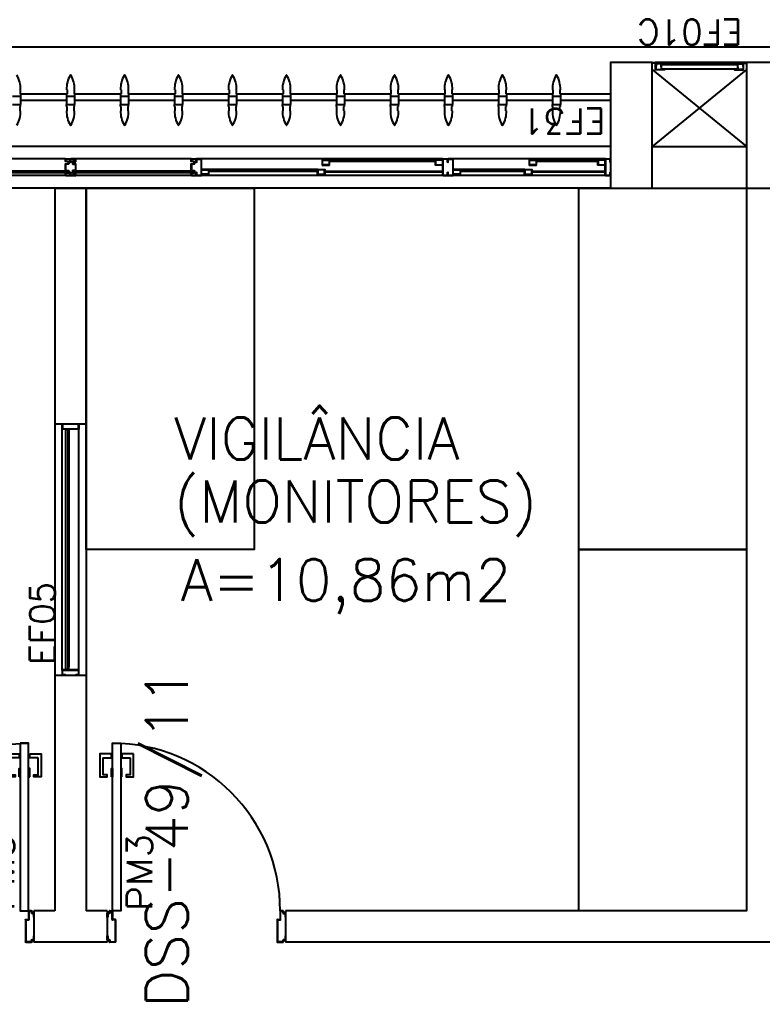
# Model space of a CAD drawing. Header units: millimetres. Extents: x 2046 to 2564, y 885 to 1120.
# Drawn here: x 2347.243 to 2350.786, y 961.425 to 966.107 of the extents above; entities that cross this region are included whole.
import ezdxf

# ---------------------------------------------------------------- set-up
doc = ezdxf.new("R2010")
doc.units = ezdxf.units.MM
doc.header["$LTSCALE"] = 10
for name, color, linetype in [('AR-ALV', 2, 'Continuous'), ('AR-BANCADAS', 1, 'Continuous'), ('AR-BRISES', 2, 'Continuous'), ('AR-CALÇADA', 1, 'Continuous'), ('AR-ESQ', 1, 'Continuous'), ('AR-ESTC', 3, 'Continuous'), ('AR-PEITORIL', 1, 'Continuous'), ('AR-PORTA', 1, 'Continuous'), ('AR-SHAFT', 1, 'Continuous'), ('BC- VISTA', 1, 'Continuous'), ('BR-PAINEL', 1, 'Continuous'), ('BR-SUPORTE', 1, 'Continuous'), ('DT-ESQ-CHAPA DOBRADA-V', 2, 'Continuous'), ('DT-ESQ-MARCO-V', 1, 'Continuous'), ('DT-ESQ-PERFIL CADEIRA-C', 2, 'Continuous'), ('DT-ESQ-PERFIL CADEIRA-V', 1, 'Continuous'), ('DT-ESQ-PERFIL U-C', 2, 'Continuous'), ('DT-ESQ-PERFIL U-V', 1, 'Continuous'), ('DT-ESQ-VENEZIANA-C', 1, 'Continuous'), ('DT-ESQ-VENEZIANA-V', 1, 'Continuous'), ('DT-ESQ-VIDRO-C', 2, 'Continuous'), ('DT-TXTESQ', 2, 'Continuous'), ('DT-TXTMOD', 1, 'Continuous'), ('ENDEREÇO', 2, 'Continuous'), ('maçaneta', 1, 'Continuous'), ('mov', 1, 'Continuous'), ('PM-PERFIL U-C', 2, 'Continuous'), ('PM-TXT', 2, 'Continuous'), ('pm1', 2, 'Continuous'), ('TEXTO', 2, 'Continuous'), ('Área', 2, 'Continuous')]:
    doc.layers.add(name, color=color, linetype=linetype)
doc.styles.add('S10', font='simplex.shx', dxfattribs={"height": 0.1})
doc.styles.add('S12', font='simplex.shx', dxfattribs={"width": 1.1, "height": 0.12})
doc.styles.add('UNB-100', font='simplex.shx', dxfattribs={"height": 0.2})
doc.styles.add('UNB1-100', font='simplex.shx', dxfattribs={"height": 0.2})

# ---------------------------------------------------------------- blocks, each defined once
blk = doc.blocks.new('BCL04')
at = {"layer": 'BC- VISTA'}
blk.add_lwpolyline([(0.8, 0), (0.8, -1.725), (0, -1.725), (0, 0)], close=True, dxfattribs=at)
blk = doc.blocks.new('EF31-P')
at = {"layer": 'DT-ESQ-CHAPA DOBRADA-V', "ltscale": 0.1}
for p, q in [((0.025, -0.077), (0.374, -0.077)), ((0.025, -0.08), (0.374, -0.08)), ((0.8, -0.077), (1.3615, -0.077)), ((0.8, -0.08), (1.3615, -0.08))]:
    blk.add_line(p, q, dxfattribs=at)
at = {"layer": 'DT-ESQ-MARCO-V', "ltscale": 0.1}
for p, q in [((1.9985, -0.06), (2.5515, -0.06)), ((2.5985, -0.06), (3.1515, -0.06)), ((1.9985, -0.14), (2.5515, -0.14)), ((2.5985, -0.14), (3.1515, -0.14))]:
    blk.add_line(p, q, dxfattribs=at)
at = {"layer": 'DT-ESQ-PERFIL CADEIRA-C', "ltscale": 0.1}
for p, q in [((0.376, -0.0885), (0.4225, -0.0885)), ((0.75, -0.0885), (0.7015, -0.0885)), ((1.3635, -0.0885), (1.41, -0.0885)), ((1.95, -0.0885), (1.9015, -0.0885)), ((0.025, -0.1335), (0.0735, -0.1335)), ((0.3855, -0.1335), (0.339, -0.1335)), ((0.8, -0.1335), (0.8485, -0.1335)), ((1.373, -0.1335), (1.3265, -0.1335))]:
    blk.add_line(p, q, dxfattribs=at)
for points in [[(0.4225, -0.087, -1), (0.4225, -0.09), (0.376, -0.09, -0.414214), (0.374, -0.088), (0.374, -0.067, -0.414214), (0.376, -0.065), (0.4075, -0.065, -0.414214), (0.409, -0.0665), (0.409, -0.087)], [(0.409, -0.0885, -0.198913), (0.4079, -0.0881, -0.198913), (0.4075, -0.087), (0.4075, -0.067, 0.414214), (0.407, -0.0665), (0.376, -0.0665, 0.414214), (0.3755, -0.067), (0.3755, -0.088, 0.414214), (0.376, -0.0885)], [(0.7015, -0.09), (0.75, -0.09), (0.75, -0.0885), (0.715, -0.0885, 0.198912), (0.7161, -0.0881, 0.198913), (0.7165, -0.087), (0.7165, -0.067, -0.414214), (0.717, -0.0665), (0.75, -0.0665), (0.75, -0.065), (0.7165, -0.065, 0.414214), (0.715, -0.0665), (0.715, -0.0785), (0.715, -0.08), (0.715, -0.087), (0.7015, -0.087, 1)], [(1.41, -0.087, -1), (1.41, -0.09), (1.3635, -0.09, -0.414214), (1.3615, -0.088), (1.3615, -0.067, -0.414214), (1.3635, -0.065), (1.395, -0.065, -0.414214), (1.3965, -0.0665), (1.3965, -0.087)], [(1.3965, -0.0885, -0.198913), (1.3954, -0.0881, -0.198913), (1.395, -0.087), (1.395, -0.067, 0.414214), (1.3945, -0.0665), (1.3635, -0.0665, 0.414214), (1.363, -0.067), (1.363, -0.088, 0.414214), (1.3635, -0.0885)], [(1.9015, -0.09), (1.95, -0.09), (1.95, -0.0885), (1.915, -0.0885, 0.198912), (1.9161, -0.0881, 0.198913), (1.9165, -0.087), (1.9165, -0.067, -0.414214), (1.917, -0.0665), (1.95, -0.0665), (1.95, -0.065), (1.9165, -0.065, 0.414214), (1.915, -0.0665), (1.915, -0.0785), (1.915, -0.08), (1.915, -0.087), (1.9015, -0.087, 1)], [(0.0735, -0.135), (0.025, -0.135), (0.025, -0.1335), (0.06, -0.1335, -0.198912), (0.0589, -0.1331, -0.198913), (0.0585, -0.132), (0.0585, -0.112, 0.414214), (0.058, -0.1115), (0.025, -0.1115), (0.025, -0.11), (0.0585, -0.11, -0.414214), (0.06, -0.1115), (0.06, -0.1235), (0.06, -0.125), (0.06, -0.132), (0.0735, -0.132, -1)], [(0.339, -0.132, 1), (0.339, -0.135), (0.3855, -0.135, 0.414214), (0.3875, -0.133), (0.3875, -0.112, 0.414214), (0.3855, -0.11), (0.354, -0.11, 0.414214), (0.3525, -0.1115), (0.3525, -0.132)], [(0.3525, -0.1335, 0.198913), (0.3536, -0.1331, 0.198913), (0.354, -0.132), (0.354, -0.112, -0.414214), (0.3545, -0.1115), (0.3855, -0.1115, -0.414214), (0.386, -0.112), (0.386, -0.133, -0.414214), (0.3855, -0.1335)], [(0.8485, -0.135), (0.8, -0.135), (0.8, -0.1335), (0.835, -0.1335, -0.198912), (0.8339, -0.1331, -0.198913), (0.8335, -0.132), (0.8335, -0.112, 0.414214), (0.833, -0.1115), (0.8, -0.1115), (0.8, -0.11), (0.8335, -0.11, -0.414214), (0.835, -0.1115), (0.835, -0.1235), (0.835, -0.125), (0.835, -0.132), (0.8485, -0.132, -1)], [(1.3265, -0.132, 1), (1.3265, -0.135), (1.373, -0.135, 0.414214), (1.375, -0.133), (1.375, -0.112, 0.414214), (1.373, -0.11), (1.3415, -0.11, 0.414214), (1.34, -0.1115), (1.34, -0.132)], [(1.34, -0.1335, 0.198913), (1.3411, -0.1331, 0.198913), (1.3415, -0.132), (1.3415, -0.112, -0.414214), (1.342, -0.1115), (1.373, -0.1115, -0.414214), (1.3735, -0.112), (1.3735, -0.133, -0.414214), (1.373, -0.1335)]]:
    blk.add_lwpolyline(points, format="xyb", close=True, dxfattribs=at)
at = {"layer": 'DT-ESQ-PERFIL CADEIRA-V', "ltscale": 0.1}
for p, q in [((0.4075, -0.09), (0.7015, -0.09)), ((1.395, -0.09), (1.9015, -0.09)), ((0.0735, -0.135), (0.339, -0.135)), ((0.8485, -0.135), (1.3265, -0.135))]:
    blk.add_line(p, q, dxfattribs=at)
at = {"layer": 'DT-ESQ-PERFIL U-C', "ltscale": 0.1}
for points in [[(0, -0.0615, -0.414214), (0.0015, -0.06), (0.0235, -0.06, -0.414214), (0.025, -0.0615), (0.025, -0.1385, -0.414214), (0.0235, -0.14), (0.0015, -0.14, -0.414214), (0, -0.1385), (0, -0.125), (0.0015, -0.125), (0.0015, -0.138, 0.414214), (0.002, -0.1385), (0.023, -0.1385, 0.414214), (0.0235, -0.138), (0.0235, -0.062, 0.414214), (0.023, -0.0615), (0.002, -0.0615, 0.414214), (0.0015, -0.062), (0.0015, -0.075), (0, -0.075)], [(0.775, -0.0615, 0.414214), (0.7735, -0.06), (0.7515, -0.06, 0.414214), (0.75, -0.0615), (0.75, -0.1385, 0.414214), (0.7515, -0.14), (0.7735, -0.14, 0.414214), (0.775, -0.1385), (0.775, -0.125), (0.7735, -0.125), (0.7735, -0.138, -0.414214), (0.773, -0.1385), (0.752, -0.1385, -0.414214), (0.7515, -0.138), (0.7515, -0.062, -0.414214), (0.752, -0.0615), (0.773, -0.0615, -0.414214), (0.7735, -0.062), (0.7735, -0.075), (0.775, -0.075)], [(0.775, -0.0615, -0.414214), (0.7765, -0.06), (0.7985, -0.06, -0.414214), (0.8, -0.0615), (0.8, -0.1385, -0.414214), (0.7985, -0.14), (0.7765, -0.14, -0.414214), (0.775, -0.1385), (0.775, -0.125), (0.7765, -0.125), (0.7765, -0.138, 0.414214), (0.777, -0.1385), (0.798, -0.1385, 0.414214), (0.7985, -0.138), (0.7985, -0.062, 0.414214), (0.798, -0.0615), (0.777, -0.0615, 0.414214), (0.7765, -0.062), (0.7765, -0.075), (0.775, -0.075)], [(1.975, -0.0615, 0.414214), (1.9735, -0.06), (1.9515, -0.06, 0.414214), (1.95, -0.0615), (1.95, -0.1385, 0.414214), (1.9515, -0.14), (1.9735, -0.14, 0.414214), (1.975, -0.1385), (1.975, -0.125), (1.9735, -0.125), (1.9735, -0.138, -0.414214), (1.973, -0.1385), (1.952, -0.1385, -0.414214), (1.9515, -0.138), (1.9515, -0.062, -0.414214), (1.952, -0.0615), (1.973, -0.0615, -0.414214), (1.9735, -0.062), (1.9735, -0.075), (1.975, -0.075)], [(2, -0.1285), (2, -0.1385, -0.414214), (1.9985, -0.14), (1.9765, -0.14, -0.414214), (1.975, -0.1385), (1.975, -0.125), (1.9765, -0.125), (1.9765, -0.138, 0.414214), (1.977, -0.1385), (1.998, -0.1385, 0.414214), (1.9985, -0.138), (1.9985, -0.1285), (1.9855, -0.1285, -0.414214), (1.984, -0.127), (1.984, -0.117, -0.414214), (1.9855, -0.1155), (1.9985, -0.1155), (1.9985, -0.0845), (1.9855, -0.0845, -0.414214), (1.984, -0.083), (1.984, -0.073, -0.414214), (1.9855, -0.0715), (1.9985, -0.0715), (1.9985, -0.062, 0.414214), (1.998, -0.0615), (1.977, -0.0615, 0.414214), (1.9765, -0.062), (1.9765, -0.075), (1.975, -0.075), (1.975, -0.0615, -0.414214), (1.9765, -0.06), (1.9985, -0.06, -0.414214), (2, -0.0615), (2, -0.0715, -0.414214), (1.9985, -0.073), (1.9855, -0.073), (1.9855, -0.083), (1.9985, -0.083), (1.9985, -0.083, -0.414214), (2, -0.0845), (2, -0.1155, -0.414214), (1.9985, -0.117), (1.9985, -0.117), (1.9855, -0.117), (1.9855, -0.127), (1.9985, -0.127, -0.414214)], [(2.55, -0.1285), (2.55, -0.1385, 0.414214), (2.5515, -0.14), (2.5735, -0.14, 0.414214), (2.575, -0.1385), (2.575, -0.125), (2.5735, -0.125), (2.5735, -0.138, -0.414214), (2.573, -0.1385), (2.552, -0.1385, -0.414214), (2.5515, -0.138), (2.5515, -0.1285), (2.5645, -0.1285, 0.414214), (2.566, -0.127), (2.566, -0.117, 0.414214), (2.5645, -0.1155), (2.5515, -0.1155), (2.5515, -0.0845), (2.5645, -0.0845, 0.414214), (2.566, -0.083), (2.566, -0.073, 0.414214), (2.5645, -0.0715), (2.5515, -0.0715), (2.5515, -0.062, -0.414214), (2.552, -0.0615), (2.573, -0.0615, -0.414214), (2.5735, -0.062), (2.5735, -0.075), (2.575, -0.075), (2.575, -0.0615, 0.414214), (2.5735, -0.06), (2.5515, -0.06, 0.414214), (2.55, -0.0615), (2.55, -0.0715, 0.414214), (2.5515, -0.073), (2.5645, -0.073), (2.5645, -0.083), (2.5515, -0.083), (2.5515, -0.083, 0.414214), (2.55, -0.0845), (2.55, -0.1155, 0.414214), (2.5515, -0.117), (2.5515, -0.117), (2.5645, -0.117), (2.5645, -0.127), (2.5515, -0.127, 0.414214)], [(2.6, -0.1285), (2.6, -0.1385, -0.414214), (2.5985, -0.14), (2.5765, -0.14, -0.414214), (2.575, -0.1385), (2.575, -0.125), (2.5765, -0.125), (2.5765, -0.138, 0.414214), (2.577, -0.1385), (2.598, -0.1385, 0.414214), (2.5985, -0.138), (2.5985, -0.1285), (2.5855, -0.1285, -0.414214), (2.584, -0.127), (2.584, -0.117, -0.414214), (2.5855, -0.1155), (2.5985, -0.1155), (2.5985, -0.0845), (2.5855, -0.0845, -0.414214), (2.584, -0.083), (2.584, -0.073, -0.414214), (2.5855, -0.0715), (2.5985, -0.0715), (2.5985, -0.062, 0.414214), (2.598, -0.0615), (2.577, -0.0615, 0.414214), (2.5765, -0.062), (2.5765, -0.075), (2.575, -0.075), (2.575, -0.0615, -0.414214), (2.5765, -0.06), (2.5985, -0.06, -0.414214), (2.6, -0.0615), (2.6, -0.0715, -0.414214), (2.5985, -0.073), (2.5855, -0.073), (2.5855, -0.083), (2.5985, -0.083), (2.5985, -0.083, -0.414214), (2.6, -0.0845), (2.6, -0.1155, -0.414214), (2.5985, -0.117), (2.5985, -0.117), (2.5855, -0.117), (2.5855, -0.127), (2.5985, -0.127, -0.414214)]]:
    blk.add_lwpolyline(points, format="xyb", close=True, dxfattribs=at)
at = {"layer": 'DT-ESQ-PERFIL U-V', "ltscale": 0.1}
for p, q in [((0.0235, -0.06), (0.7515, -0.06)), ((0.7985, -0.06), (1.9515, -0.06)), ((0.0235, -0.14), (0.7515, -0.14)), ((0.7985, -0.14), (1.9515, -0.14))]:
    blk.add_line(p, q, dxfattribs=at)
at = {"layer": 'DT-ESQ-VIDRO-C', "ltscale": 0.1}
for points in [[(0.7125, -0.085), (0.7125, -0.082), (0.4115, -0.082), (0.4115, -0.085)], [(1.9125, -0.085), (1.9125, -0.082), (1.399, -0.082), (1.399, -0.085)], [(2.5625, -0.081), (2.5625, -0.075), (1.9875, -0.075), (1.9875, -0.081)], [(3.1625, -0.081), (3.1625, -0.075), (2.5875, -0.075), (2.5875, -0.081)], [(0.063, -0.13), (0.063, -0.127), (0.3495, -0.127), (0.3495, -0.13)], [(0.838, -0.13), (0.838, -0.127), (1.337, -0.127), (1.337, -0.13)]]:
    blk.add_lwpolyline(points, close=True, dxfattribs=at)
at = {"layer": 'DT-TXTESQ', "ltscale": 0.1, "style": 'S12'}
blk.add_text('EF31', height=0.12, dxfattribs=at).set_placement((0.0235, -0.38))
at = {"layer": 'DT-TXTMOD', "ltscale": 0.1, "style": 'S10', "flags": 3}
for tag, p in [('M01', (0.025, -0.28)), ('M02', (0.3253, -0.28)), ('M03', (0.627, -0.28)), ('M04', (0.9288, -0.28)), ('M05', (1.2306, -0.28)), ('M06', (1.5323, -0.28)), ('M07', (1.8341, -0.28)), ('M08', (2.1359, -0.28)), ('M09', (2.4376, -0.28)), ('M10', (2.7394, -0.28)), ('M11', (3.0412, -0.28)), ('M12', (3.3429, -0.28)), ('M13', (3.6447, -0.28)), ('M14', (3.9464, -0.28)), ('M15', (4.2482, -0.28)), ('M16', (4.55, -0.28)), ('M17', (4.8517, -0.28))]:
    blk.add_attdef(tag, p, '', height=0.1, dxfattribs=at)
blk = doc.blocks.new('EF05-P')
at = {"layer": 'DT-ESQ-CHAPA DOBRADA-V', "ltscale": 0.1}
blk.add_line((1.16, -0.067), (0.04, -0.067), dxfattribs=at)
at = {"layer": 'DT-ESQ-MARCO-V', "ltscale": 0.1}
for p, q in [((0.0235, -0.035), (1.1765, -0.035)), ((0.0235, -0.115), (1.1765, -0.115))]:
    blk.add_line(p, q, dxfattribs=at)
at = {"layer": 'DT-ESQ-PERFIL U-C', "ltscale": 0.1}
for points in [[(0.025, -0.0655), (0.025, -0.0655, 0.414214), (0.0235, -0.067), (0.0235, -0.1135), (0.0015, -0.1135), (0.0015, -0.1), (0, -0.1), (0, -0.1135, 0.414214), (0.0015, -0.115), (0.0235, -0.115, 0.414214), (0.025, -0.1135), (0.025, -0.067), (0.04, -0.067, 1), (0.04, -0.064), (0.025, -0.064), (0.025, -0.0365, 0.414214), (0.0235, -0.035), (0.0015, -0.035, 0.414214), (0, -0.0365), (0, -0.05), (0.0015, -0.05), (0.0015, -0.0365), (0.0235, -0.0365), (0.0235, -0.064, 0.414214), (0.025, -0.0655), (0.04, -0.0655)], [(1.175, -0.0655), (1.175, -0.0655, -0.414214), (1.1765, -0.067), (1.1765, -0.1135), (1.1985, -0.1135), (1.1985, -0.1), (1.2, -0.1), (1.2, -0.1135, -0.414214), (1.1985, -0.115), (1.1765, -0.115, -0.414214), (1.175, -0.1135), (1.175, -0.067), (1.16, -0.067, -1), (1.16, -0.064), (1.175, -0.064), (1.175, -0.0365, -0.414214), (1.1765, -0.035), (1.1985, -0.035, -0.414214), (1.2, -0.0365), (1.2, -0.05), (1.1985, -0.05), (1.1985, -0.0365), (1.1765, -0.0365), (1.1765, -0.064, -0.414214), (1.175, -0.0655), (1.16, -0.0655)]]:
    blk.add_lwpolyline(points, format="xyb", dxfattribs=at)
at = {"layer": 'DT-ESQ-VIDRO-C', "ltscale": 0.1}
blk.add_lwpolyline([(0.027, -0.062), (0.027, -0.052), (1.173, -0.052), (1.173, -0.062)], close=True, dxfattribs=at)
at = {"layer": 'DT-TXTESQ', "ltscale": 0.1, "style": 'S12'}
blk.add_text('EF05', height=0.12, dxfattribs=at).set_placement((0.05, 0))
at = {"layer": 'DT-TXTMOD', "ltscale": 0.1, "style": 'S10', "flags": 3}
blk.add_attdef('EF05', (0.05, 0), '', height=0.1, dxfattribs=at)
blk = doc.blocks.new('BR-MODULO8')
at = {"layer": 'BR-PAINEL'}
for p, q in [((-2.8517, 0.24), (-2.8133, 0.24)), ((-2.8158, 0.27), (-2.8158, 0.25)), ((-2.8133, 0.27), (-2.8158, 0.27)), ((-2.8133, 0.25), (-2.8158, 0.25)), ((-2.8133, 0.25), (-2.8133, 0.24)), ((-2.8133, 0.24), (-2.8133, 0.2)), ((-2.5942, 0.27), (-2.5917, 0.27)), ((-2.5942, 0.25), (-2.5942, 0.24)), ((-2.5942, 0.25), (-2.5917, 0.25)), ((-2.5942, 0.24), (-2.5558, 0.24)), ((-2.5942, 0.24), (-2.5942, 0.2)), ((-2.5917, 0.27), (-2.5917, 0.25)), ((-2.5583, 0.27), (-2.5583, 0.25)), ((-2.5558, 0.27), (-2.5583, 0.27)), ((-2.5558, 0.25), (-2.5583, 0.25)), ((-2.5558, 0.25), (-2.5558, 0.24)), ((-2.5558, 0.24), (-2.5558, 0.2)), ((-2.3367, 0.27), (-2.3342, 0.27)), ((-2.3367, 0.25), (-2.3367, 0.24)), ((-2.3367, 0.25), (-2.3342, 0.25)), ((-2.3367, 0.24), (-2.2983, 0.24)), ((-2.3367, 0.24), (-2.3367, 0.2)), ((-2.3342, 0.27), (-2.3342, 0.25)), ((-2.3008, 0.27), (-2.3008, 0.25)), ((-2.2983, 0.27), (-2.3008, 0.27)), ((-2.2983, 0.25), (-2.3008, 0.25)), ((-2.2983, 0.25), (-2.2983, 0.24)), ((-2.2983, 0.24), (-2.2983, 0.2)), ((-2.0792, 0.27), (-2.0767, 0.27)), ((-2.0792, 0.25), (-2.0792, 0.24)), ((-2.0792, 0.25), (-2.0767, 0.25)), ((-2.0792, 0.24), (-2.0408, 0.24)), ((-2.0792, 0.24), (-2.0792, 0.2)), ((-2.0767, 0.27), (-2.0767, 0.25)), ((-2.0433, 0.27), (-2.0433, 0.25)), ((-2.0408, 0.27), (-2.0433, 0.27)), ((-2.0408, 0.25), (-2.0433, 0.25)), ((-2.0408, 0.25), (-2.0408, 0.24)), ((-2.0408, 0.24), (-2.0408, 0.2)), ((-1.8217, 0.27), (-1.8192, 0.27)), ((-1.8217, 0.25), (-1.8217, 0.24)), ((-1.8217, 0.25), (-1.8192, 0.25)), ((-1.8217, 0.24), (-1.7833, 0.24)), ((-1.8217, 0.24), (-1.8217, 0.2)), ((-1.8192, 0.27), (-1.8192, 0.25)), ((-1.7858, 0.27), (-1.7858, 0.25)), ((-1.7833, 0.27), (-1.7858, 0.27)), ((-1.7833, 0.25), (-1.7858, 0.25)), ((-1.7833, 0.25), (-1.7833, 0.24)), ((-1.7833, 0.24), (-1.7833, 0.2)), ((-1.5642, 0.27), (-1.5617, 0.27)), ((-1.5642, 0.25), (-1.5642, 0.24)), ((-1.5642, 0.25), (-1.5617, 0.25)), ((-1.5642, 0.24), (-1.5258, 0.24)), ((-1.5642, 0.24), (-1.5642, 0.2)), ((-1.5617, 0.27), (-1.5617, 0.25)), ((-1.5283, 0.27), (-1.5283, 0.25)), ((-1.5258, 0.27), (-1.5283, 0.27)), ((-1.5258, 0.25), (-1.5283, 0.25)), ((-1.5258, 0.25), (-1.5258, 0.24)), ((-1.5258, 0.24), (-1.5258, 0.2)), ((-1.3067, 0.27), (-1.3042, 0.27)), ((-1.3067, 0.25), (-1.3067, 0.24)), ((-1.3067, 0.25), (-1.3042, 0.25)), ((-1.3067, 0.24), (-1.2683, 0.24)), ((-1.3067, 0.24), (-1.3067, 0.2)), ((-1.3042, 0.27), (-1.3042, 0.25)), ((-1.2708, 0.27), (-1.2708, 0.25)), ((-1.2683, 0.27), (-1.2708, 0.27)), ((-1.2683, 0.25), (-1.2708, 0.25)), ((-1.2683, 0.25), (-1.2683, 0.24)), ((-1.2683, 0.24), (-1.2683, 0.2)), ((-1.0492, 0.27), (-1.0467, 0.27)), ((-1.0492, 0.25), (-1.0492, 0.24)), ((-1.0492, 0.25), (-1.0467, 0.25)), ((-1.0492, 0.24), (-1.0108, 0.24)), ((-1.0492, 0.24), (-1.0492, 0.2)), ((-1.0467, 0.27), (-1.0467, 0.25)), ((-1.0133, 0.27), (-1.0133, 0.25)), ((-1.0108, 0.27), (-1.0133, 0.27)), ((-1.0108, 0.25), (-1.0133, 0.25)), ((-1.0108, 0.25), (-1.0108, 0.24)), ((-1.0108, 0.24), (-1.0108, 0.2)), ((-0.7917, 0.27), (-0.7892, 0.27)), ((-0.7917, 0.25), (-0.7917, 0.24)), ((-0.7917, 0.25), (-0.7892, 0.25)), ((-0.7917, 0.24), (-0.7533, 0.24)), ((-0.7917, 0.24), (-0.7917, 0.2)), ((-0.7892, 0.27), (-0.7892, 0.25)), ((-0.7558, 0.27), (-0.7558, 0.25)), ((-0.7533, 0.27), (-0.7558, 0.27)), ((-0.7533, 0.25), (-0.7558, 0.25)), ((-0.7533, 0.25), (-0.7533, 0.24)), ((-0.7533, 0.24), (-0.7533, 0.2)), ((-0.5342, 0.27), (-0.5317, 0.27)), ((-0.5342, 0.25), (-0.5317, 0.25)), ((-0.5342, 0.25), (-0.5342, 0.24)), ((-0.5342, 0.24), (-0.5342, 0.2)), ((-0.5342, 0.24), (-0.4958, 0.24)), ((-0.5317, 0.27), (-0.5317, 0.25)), ((-0.4958, 0.27), (-0.4983, 0.27)), ((-0.4983, 0.27), (-0.4983, 0.25)), ((-0.4958, 0.25), (-0.4983, 0.25)), ((-0.4958, 0.25), (-0.4958, 0.24)), ((-0.4958, 0.24), (-0.4958, 0.2)), ((-0.2767, 0.27), (-0.2742, 0.27)), ((-0.2767, 0.25), (-0.2767, 0.24)), ((-0.2767, 0.25), (-0.2742, 0.25)), ((-0.2767, 0.24), (-0.2383, 0.24)), ((-0.2767, 0.24), (-0.2767, 0.2)), ((-0.2742, 0.27), (-0.2742, 0.25)), ((-0.2408, 0.27), (-0.2408, 0.25)), ((-0.2383, 0.27), (-0.2408, 0.27)), ((-0.2383, 0.25), (-0.2408, 0.25)), ((-0.2383, 0.25), (-0.2383, 0.24)), ((-0.2383, 0.24), (-0.2383, 0.2)), ((-2.8517, 0.2), (-2.8133, 0.2)), ((-2.8133, 0.19), (-2.8158, 0.19)), ((-2.8158, 0.17), (-2.8158, 0.19)), ((-2.8133, 0.19), (-2.8133, 0.2)), ((-2.5942, 0.2), (-2.5558, 0.2)), ((-2.5942, 0.19), (-2.5942, 0.2)), ((-2.5942, 0.19), (-2.5917, 0.19)), ((-2.5917, 0.17), (-2.5917, 0.19)), ((-2.5558, 0.19), (-2.5583, 0.19)), ((-2.5583, 0.17), (-2.5583, 0.19)), ((-2.5558, 0.19), (-2.5558, 0.2)), ((-2.3367, 0.2), (-2.2983, 0.2)), ((-2.3367, 0.19), (-2.3367, 0.2)), ((-2.3367, 0.19), (-2.3342, 0.19)), ((-2.3342, 0.17), (-2.3342, 0.19)), ((-2.2983, 0.19), (-2.3008, 0.19)), ((-2.3008, 0.17), (-2.3008, 0.19)), ((-2.2983, 0.19), (-2.2983, 0.2)), ((-2.0792, 0.2), (-2.0408, 0.2)), ((-2.0792, 0.19), (-2.0792, 0.2)), ((-2.0792, 0.19), (-2.0767, 0.19)), ((-2.0767, 0.17), (-2.0767, 0.19)), ((-2.0408, 0.19), (-2.0433, 0.19)), ((-2.0433, 0.17), (-2.0433, 0.19)), ((-2.0408, 0.19), (-2.0408, 0.2)), ((-1.8217, 0.2), (-1.7833, 0.2)), ((-1.8217, 0.19), (-1.8217, 0.2)), ((-1.8217, 0.19), (-1.8192, 0.19)), ((-1.8192, 0.17), (-1.8192, 0.19)), ((-1.7833, 0.19), (-1.7858, 0.19)), ((-1.7858, 0.17), (-1.7858, 0.19)), ((-1.7833, 0.19), (-1.7833, 0.2)), ((-1.5642, 0.2), (-1.5258, 0.2)), ((-1.5642, 0.19), (-1.5642, 0.2)), ((-1.5642, 0.19), (-1.5617, 0.19)), ((-1.5617, 0.17), (-1.5617, 0.19)), ((-1.5258, 0.19), (-1.5283, 0.19)), ((-1.5283, 0.17), (-1.5283, 0.19)), ((-1.5258, 0.19), (-1.5258, 0.2)), ((-1.3067, 0.2), (-1.2683, 0.2)), ((-1.3067, 0.19), (-1.3067, 0.2)), ((-1.3067, 0.19), (-1.3042, 0.19)), ((-1.3042, 0.17), (-1.3042, 0.19)), ((-1.2683, 0.19), (-1.2708, 0.19)), ((-1.2708, 0.17), (-1.2708, 0.19)), ((-1.2683, 0.19), (-1.2683, 0.2)), ((-1.0492, 0.2), (-1.0108, 0.2)), ((-1.0492, 0.19), (-1.0492, 0.2)), ((-1.0492, 0.19), (-1.0467, 0.19)), ((-1.0467, 0.17), (-1.0467, 0.19)), ((-1.0108, 0.19), (-1.0133, 0.19)), ((-1.0133, 0.17), (-1.0133, 0.19)), ((-1.0108, 0.19), (-1.0108, 0.2)), ((-0.7917, 0.2), (-0.7533, 0.2)), ((-0.7917, 0.19), (-0.7917, 0.2)), ((-0.7917, 0.19), (-0.7892, 0.19)), ((-0.7892, 0.17), (-0.7892, 0.19)), ((-0.7533, 0.19), (-0.7558, 0.19)), ((-0.7558, 0.17), (-0.7558, 0.19)), ((-0.7533, 0.19), (-0.7533, 0.2)), ((-0.5342, 0.19), (-0.5342, 0.2)), ((-0.5342, 0.2), (-0.4958, 0.2)), ((-0.5342, 0.19), (-0.5317, 0.19)), ((-0.5317, 0.17), (-0.5317, 0.19)), ((-0.4983, 0.17), (-0.4983, 0.19)), ((-0.4958, 0.19), (-0.4983, 0.19)), ((-0.4958, 0.19), (-0.4958, 0.2)), ((-0.2767, 0.2), (-0.2383, 0.2)), ((-0.2767, 0.19), (-0.2767, 0.2)), ((-0.2767, 0.19), (-0.2742, 0.19)), ((-0.2742, 0.17), (-0.2742, 0.19)), ((-0.2383, 0.19), (-0.2408, 0.19)), ((-0.2408, 0.17), (-0.2408, 0.19)), ((-0.2383, 0.19), (-0.2383, 0.2)), ((-2.8133, 0.17), (-2.8158, 0.17)), ((-2.5942, 0.17), (-2.5917, 0.17)), ((-2.5558, 0.17), (-2.5583, 0.17)), ((-2.3367, 0.17), (-2.3342, 0.17)), ((-2.2983, 0.17), (-2.3008, 0.17)), ((-2.0792, 0.17), (-2.0767, 0.17)), ((-2.0408, 0.17), (-2.0433, 0.17)), ((-1.8217, 0.17), (-1.8192, 0.17)), ((-1.7833, 0.17), (-1.7858, 0.17)), ((-1.5642, 0.17), (-1.5617, 0.17)), ((-1.5258, 0.17), (-1.5283, 0.17)), ((-1.3067, 0.17), (-1.3042, 0.17)), ((-1.2683, 0.17), (-1.2708, 0.17)), ((-1.0492, 0.17), (-1.0467, 0.17)), ((-1.0108, 0.17), (-1.0133, 0.17)), ((-0.7917, 0.17), (-0.7892, 0.17)), ((-0.7533, 0.17), (-0.7558, 0.17)), ((-0.5342, 0.17), (-0.5317, 0.17)), ((-0.4958, 0.17), (-0.4983, 0.17)), ((-0.2767, 0.17), (-0.2742, 0.17)), ((-0.2383, 0.17), (-0.2408, 0.17))]:
    blk.add_line(p, q, dxfattribs=at)
for centre, radius, start, end in [((-2.9383, 0.2739), 0.1251, 358.228, 31.5279), ((-2.4692, 0.2739), 0.1251, 148.4721, 181.772), ((-2.575, 0.3387), 0.001, 37.1012, 142.8988), ((-2.6808, 0.2739), 0.1251, 358.228, 31.5279), ((-2.2117, 0.2739), 0.1251, 148.4721, 181.772), ((-2.3175, 0.3387), 0.001, 37.1012, 142.8988), ((-2.4233, 0.2739), 0.1251, 358.228, 31.5279), ((-1.9542, 0.2739), 0.1251, 148.4721, 181.772), ((-2.06, 0.3387), 0.001, 37.1012, 142.8988), ((-2.1658, 0.2739), 0.1251, 358.228, 31.5279), ((-1.6967, 0.2739), 0.1251, 148.4721, 181.772), ((-1.8025, 0.3387), 0.001, 37.1012, 142.8988), ((-1.9083, 0.2739), 0.1251, 358.228, 31.5279), ((-1.4392, 0.2739), 0.1251, 148.4721, 181.772), ((-1.545, 0.3387), 0.001, 37.1012, 142.8988), ((-1.6508, 0.2739), 0.1251, 358.228, 31.5279), ((-1.1817, 0.2739), 0.1251, 148.4721, 181.772), ((-1.2875, 0.3387), 0.001, 37.1012, 142.8988), ((-1.3933, 0.2739), 0.1251, 358.228, 31.5279), ((-0.9242, 0.2739), 0.1251, 148.4721, 181.772), ((-1.03, 0.3387), 0.001, 37.1012, 142.8988), ((-1.1358, 0.2739), 0.1251, 358.228, 31.5279), ((-0.6667, 0.2739), 0.1251, 148.4721, 181.772), ((-0.7725, 0.3387), 0.001, 37.1012, 142.8988), ((-0.8783, 0.2739), 0.1251, 358.228, 31.5279), ((-0.4092, 0.2739), 0.1251, 148.4721, 181.772), ((-0.515, 0.3387), 0.001, 37.1012, 142.8988), ((-0.6208, 0.2739), 0.1251, 358.228, 31.5279), ((-0.1517, 0.2739), 0.1251, 148.4721, 181.772), ((-0.2575, 0.3387), 0.001, 37.1012, 142.8988), ((-0.3633, 0.2739), 0.1251, 358.228, 31.5279), ((-2.9383, 0.1661), 0.1251, 328.4721, 1.772), ((-2.4692, 0.1661), 0.1251, 178.228, 211.5279), ((-2.6808, 0.1661), 0.1251, 328.4721, 1.772), ((-2.2117, 0.1661), 0.1251, 178.228, 211.5279), ((-2.4233, 0.1661), 0.1251, 328.4721, 1.772), ((-1.9542, 0.1661), 0.1251, 178.228, 211.5279), ((-2.1658, 0.1661), 0.1251, 328.4721, 1.772), ((-1.6967, 0.1661), 0.1251, 178.228, 211.5279), ((-1.9083, 0.1661), 0.1251, 328.4721, 1.772), ((-1.4392, 0.1661), 0.1251, 178.228, 211.5279), ((-1.6508, 0.1661), 0.1251, 328.4721, 1.772), ((-1.1817, 0.1661), 0.1251, 178.228, 211.5279), ((-1.3933, 0.1661), 0.1251, 328.4721, 1.772), ((-0.9242, 0.1661), 0.1251, 178.228, 211.5279), ((-1.1358, 0.1661), 0.1251, 328.4721, 1.772), ((-0.6667, 0.1661), 0.1251, 178.228, 211.5279), ((-0.8783, 0.1661), 0.1251, 328.4721, 1.772), ((-0.4092, 0.1661), 0.1251, 178.228, 211.5279), ((-0.6208, 0.1661), 0.1251, 328.4721, 1.772), ((-0.1517, 0.1661), 0.1251, 178.228, 211.5279), ((-0.3633, 0.1661), 0.1251, 328.4721, 1.772), ((-2.575, 0.1013), 0.001, 217.1012, 322.8988), ((-2.3175, 0.1013), 0.001, 217.1012, 322.8988), ((-2.06, 0.1013), 0.001, 217.1012, 322.8988), ((-1.8025, 0.1013), 0.001, 217.1012, 322.8988), ((-1.545, 0.1013), 0.001, 217.1012, 322.8988), ((-1.2875, 0.1013), 0.001, 217.1012, 322.8988), ((-1.03, 0.1013), 0.001, 217.1012, 322.8988), ((-0.7725, 0.1013), 0.001, 217.1012, 322.8988), ((-0.515, 0.1013), 0.001, 217.1012, 322.8988), ((-0.2575, 0.1013), 0.001, 217.1012, 322.8988)]:
    blk.add_arc(centre, radius, start, end, dxfattribs=at)
at = {"layer": 'BR-SUPORTE'}
for p, q in [((-2.8133, 0.25), (-2.5917, 0.25)), ((-2.5558, 0.25), (-2.3342, 0.25)), ((-2.2983, 0.25), (-2.0767, 0.25)), ((-2.0408, 0.25), (-1.8192, 0.25)), ((-1.7833, 0.25), (-1.5617, 0.25)), ((-1.5258, 0.25), (-1.3042, 0.25)), ((-1.2683, 0.25), (-1.0467, 0.25)), ((-1.0108, 0.25), (-0.7892, 0.25)), ((-0.7533, 0.25), (-0.5317, 0.25)), ((-0.4958, 0.25), (-0.2742, 0.25)), ((-0.2383, 0.25), (0, 0.25)), ((-2.8133, 0.22), (-2.5942, 0.22)), ((-2.5558, 0.22), (-2.3367, 0.22)), ((-2.2983, 0.22), (-2.0792, 0.22)), ((-2.0408, 0.22), (-1.8217, 0.22)), ((-1.7833, 0.22), (-1.5642, 0.22)), ((-1.5258, 0.22), (-1.3067, 0.22)), ((-1.2683, 0.22), (-1.0492, 0.22)), ((-1.0108, 0.22), (-0.7917, 0.22)), ((-0.7533, 0.22), (-0.5342, 0.22)), ((-0.4958, 0.22), (-0.2767, 0.22)), ((-0.2383, 0.22), (0, 0.22))]:
    blk.add_line(p, q, dxfattribs=at)
blk = doc.blocks.new('PM3')
at = {"layer": 'maçaneta'}
for points in [[(0.02, 0.825), (-0.035, 0.825), (-0.035, 0.715), (0, 0.715), (0, 0.725), (-0.02, 0.725), (-0.02, 0.8035, -0.414214), (-0.0185, 0.805), (0.02, 0.805)], [(0.125, 0.825), (0.07, 0.825), (0.07, 0.805), (0.1085, 0.805, -0.414214), (0.11, 0.8035), (0.11, 0.725), (0.09, 0.725), (0.09, 0.715), (0.125, 0.715)]]:
    blk.add_lwpolyline(points, format="xyb", close=True, dxfattribs=at)
for points in [[(0.02, 0.715), (0.02, 0.755), (0.025, 0.755), (0.025, 0.715)], [(0.07, 0.715), (0.07, 0.755), (0.065, 0.755), (0.065, 0.715)]]:
    blk.add_lwpolyline(points, close=True, dxfattribs=at)
at = {"layer": 'mov'}
blk.add_arc((0.025, 0.075), 0.8, 0, 90, dxfattribs=at)
at = {"layer": 'PM-PERFIL U-C'}
for p, q in [((0, 0.045), (0, 0.0635)), ((0.0015, 0.065), (0.01, 0.065)), ((0.002, 0.063), (0.002, 0.045)), ((0.0105, 0.063), (0.002, 0.063)), ((0.01, 0.065), (0.01, 0.0735)), ((0.0115, 0.075), (0.0235, 0.075)), ((0.012, 0.073), (0.012, 0.0645)), ((0.023, 0.073), (0.012, 0.073)), ((0.023, 0.0335), (0.023, 0.073)), ((0.025, 0.0735), (0.025, 0.034)), ((0.825, 0.0735), (0.825, 0.034)), ((0.8385, 0.075), (0.8265, 0.075)), ((0.827, 0.073), (0.838, 0.073)), ((0.827, 0.0335), (0.827, 0.073)), ((0.838, 0.073), (0.838, 0.0645)), ((0.8395, 0.063), (0.848, 0.063)), ((0.84, 0.065), (0.84, 0.0735)), ((0.8485, 0.065), (0.84, 0.065)), ((0.848, 0.063), (0.848, 0.045)), ((0.85, 0.045), (0.85, 0.0635)), ((0.002, 0.045), (0, 0.045)), ((0.038, 0.032), (0.0245, 0.032)), ((0.0385, 0.034), (0.025, 0.034)), ((0.038, 0.032), (0.038, -0.073)), ((0.04, 0.0325), (0.04, -0.0735)), ((0.81, 0.0325), (0.81, -0.0735)), ((0.8115, 0.034), (0.825, 0.034)), ((0.812, 0.032), (0.8255, 0.032)), ((0.812, 0.032), (0.812, -0.073)), ((0.848, 0.045), (0.85, 0.045)), ((0, -0.045), (0.002, -0.045)), ((0, -0.0635), (0, -0.045)), ((0.002, -0.045), (0.002, -0.063)), ((0.85, -0.045), (0.848, -0.045)), ((0.848, -0.045), (0.848, -0.063)), ((0.85, -0.0635), (0.85, -0.045)), ((0.01, -0.065), (0.0015, -0.065)), ((0.002, -0.063), (0.0105, -0.063)), ((0.01, -0.0735), (0.01, -0.065)), ((0.0385, -0.075), (0.0115, -0.075)), ((0.012, -0.0645), (0.012, -0.073)), ((0.012, -0.073), (0.038, -0.073)), ((0.8115, -0.075), (0.8385, -0.075)), ((0.838, -0.073), (0.812, -0.073)), ((0.838, -0.0645), (0.838, -0.073)), ((0.848, -0.063), (0.8395, -0.063)), ((0.84, -0.0735), (0.84, -0.065)), ((0.84, -0.065), (0.8485, -0.065))]:
    blk.add_line(p, q, dxfattribs=at)
for centre, start, end in [((0.0015, 0.0635), 90, 180), ((0.0115, 0.0735), 90, 180), ((0.0105, 0.0645), 270, 0), ((0.0235, 0.0735), 360, 90), ((0.8265, 0.0735), 90, 180), ((0.8395, 0.0645), 180, 270), ((0.8385, 0.0735), 0, 90), ((0.8485, 0.0635), 0, 90), ((0.0245, 0.0335), 180, 270), ((0.0385, 0.0325), 0, 90), ((0.8115, 0.0325), 90, 180), ((0.8255, 0.0335), 270, 0), ((0.0015, -0.0635), 180, 270), ((0.0115, -0.0735), 180, 270), ((0.0105, -0.0645), 0, 90), ((0.0385, -0.0735), 269.9386, 0), ((0.8115, -0.0735), 180, 270.0614), ((0.8395, -0.0645), 90, 180), ((0.8385, -0.0735), 270, 0), ((0.8485, -0.0635), 270, 0)]:
    blk.add_arc(centre, 0.0015, start, end, dxfattribs=at)
at = {"layer": 'pm1'}
blk.add_lwpolyline([(0.065, 0.875), (0.065, 0.075), (0.025, 0.075), (0.025, 0.875)], close=True, dxfattribs=at)
at = {"layer": 'PM-TXT', "style": 'S12', "width": 1.1}
blk.add_attdef('PM', (0.214, 0.075), '', height=0.12, rotation=90, dxfattribs=at)
blk = doc.blocks.new('EF01C-P')
at = {"layer": 'DT-ESQ-PERFIL CADEIRA-C', "ltscale": 0.1}
for points in [[(0.01, 0.0015), (0.01, 0.003), (0.0015, 0.003, 1), (0.0015, 0), (0.015, 0, 0.414214), (0.0165, 0.0015), (0.0165, 0.0335), (0.043, 0.0335)], [(0.043, 0.0065), (0.018, 0.0065), (0.018, 0.0165), (0.0165, 0.0165), (0.0165, 0.0065, 0.414214), (0.018, 0.005), (0.043, 0.005), (0.0565, 0.005, 1), (0.0565, 0.008), (0.043, 0.008), (0.043, 0.02), (0.043, 0.032), (0.0565, 0.032, 1), (0.0565, 0.035), (0.043, 0.035), (0.0165, 0.035, 0.414214), (0.015, 0.0335), (0.015, 0.0015), (0.0015, 0.0015)], [(0.0415, 0.02), (0.0415, 0.032, -0.414214), (0.043, 0.0335), (0.0565, 0.0335)], [(0.0415, 0.02), (0.0415, 0.008, 0.414214), (0.043, 0.0065), (0.0565, 0.0065)], [(0.407, 0.0065), (0.432, 0.0065), (0.432, 0.0165), (0.4335, 0.0165), (0.4335, 0.0065, -0.414214), (0.432, 0.005), (0.407, 0.005), (0.3935, 0.005, -1), (0.3935, 0.008), (0.407, 0.008), (0.407, 0.02), (0.407, 0.032), (0.3935, 0.032, -1), (0.3935, 0.035), (0.407, 0.035), (0.4335, 0.035, -0.414214), (0.435, 0.0335), (0.435, 0.0015), (0.4485, 0.0015)], [(0.4085, 0.02), (0.4085, 0.032, 0.414214), (0.407, 0.0335), (0.3935, 0.0335)], [(0.4085, 0.02), (0.4085, 0.008, -0.414214), (0.407, 0.0065), (0.3935, 0.0065)], [(0.44, 0.0015), (0.44, 0.003), (0.4485, 0.003, -1), (0.4485, 0), (0.435, 0, -0.414214), (0.4335, 0.0015), (0.4335, 0.0335), (0.407, 0.0335)]]:
    blk.add_lwpolyline(points, format="xyb", dxfattribs=at)
at = {"layer": 'DT-ESQ-PERFIL CADEIRA-V', "ltscale": 0.1}
blk.add_line((0.015, 0), (0.435, 0), dxfattribs=at)
at = {"layer": 'DT-ESQ-VENEZIANA-C', "ltscale": 0.1}
for p, q in [((0.043, 0.0105), (0.407, 0.0105)), ((0.043, 0.009), (0.407, 0.009))]:
    blk.add_line(p, q, dxfattribs=at)
at = {"layer": 'DT-ESQ-VENEZIANA-V', "ltscale": 0.1}
blk.add_line((0.043, 0.031), (0.407, 0.031), dxfattribs=at)
at = {"layer": 'DT-TXTESQ', "ltscale": 0.1, "style": 'S12'}
blk.add_text('EF01C', height=0.12, dxfattribs=at).set_placement((0.0192, -0.205))
at = {"layer": 'DT-TXTMOD', "ltscale": 0.1, "style": 'S10', "flags": 3}
blk.add_attdef('EF01C', (0.0208, -0.14), '', height=0.1, dxfattribs=at)

msp = doc.modelspace()

# ---------------------------------------------------------------- linework, layer by layer
at = {"layer": 'AR-ALV'}
for p, q in [((2350.2609, 965.5024), (2350.7109, 965.5024)), ((2347.4109, 965.3024), (2347.4109, 964.1774)), ((2347.4109, 965.3024), (2347.5609, 965.3024)), ((2347.5609, 965.3024), (2347.5609, 964.1774)), ((2350.2609, 965.3024), (2350.7109, 965.3024)), ((2350.7109, 965.3024), (2350.7109, 961.8524)), ((2347.4109, 964.1774), (2347.5609, 964.1774)), ((2347.4109, 962.9774), (2347.5609, 962.9774)), ((2347.4109, 962.9774), (2347.4109, 961.8524)), ((2347.5609, 962.9774), (2347.5609, 961.8524)), ((2347.3109, 961.8524), (2347.3109, 961.7024)), ((2347.4109, 961.8524), (2347.3109, 961.8524)), ((2347.6609, 961.8524), (2347.5609, 961.8524)), ((2347.6609, 961.8524), (2347.6609, 961.7024)), ((2350.7109, 961.8524), (2348.5109, 961.8524)), ((2348.5109, 961.8524), (2348.5109, 961.7024)), ((2347.6609, 961.7024), (2347.3109, 961.7024)), ((2353.0609, 961.7024), (2348.5109, 961.7024))]:
    msp.add_line(p, q, dxfattribs=at)
at = {"layer": 'AR-CALÇADA'}
msp.add_line((2285.6859, 965.9774), (2356.9109, 965.9774), dxfattribs=at)
at = {"layer": 'AR-ESTC'}
for points in [[(2350.0609, 965.3024), (2350.2609, 965.3024), (2350.2609, 965.9024), (2350.0609, 965.9024)], [(2350.7109, 965.3024), (2350.9109, 965.3024), (2350.9109, 965.9024), (2350.7109, 965.9024)]]:
    msp.add_lwpolyline(points, close=True, dxfattribs=at)
at = {"layer": 'AR-PEITORIL'}
for p, q in [((2350.0609, 965.5024), (2344.9109, 965.5024)), ((2350.0609, 965.3024), (2344.9109, 965.3024)), ((2347.4109, 964.1774), (2347.4109, 962.9774)), ((2347.5609, 964.1774), (2347.5609, 962.9774))]:
    msp.add_line(p, q, dxfattribs=at)
at = {"layer": 'AR-SHAFT'}
for p, q in [((2350.7094, 965.8674), (2350.2609, 965.5024)), ((2350.2624, 965.8674), (2350.7109, 965.5024))]:
    msp.add_line(p, q, dxfattribs=at)

# ---------------------------------------------------------------- block references
at = {"layer": 'AR-BANCADAS'}
for p in [(2347.5609, 965.3024), (2349.9109, 965.3024), (2349.9109, 963.5774)]:
    msp.add_blockref('BCL04', p, dxfattribs=at)
at = {"layer": 'AR-BRISES'}
msp.add_blockref('BR-MODULO8', (2350.0609, 965.5024), dxfattribs=at)
at = {"layer": 'AR-ESQ'}
for name, p, rotation in [('EF01C-P', (2350.7109, 965.9024), 180), ('EF31-P', (2350.0609, 965.3024), 180), ('EF05-P', (2347.4109, 962.9774), 90)]:
    msp.add_blockref(name, p, dxfattribs=dict(at, rotation=rotation))
at = {"layer": 'AR-PORTA'}
ref = msp.add_blockref('PM3', (2347.3109, 961.7774), dxfattribs=dict(at, xscale=-1))
ref.add_attrib('PM', 'PM3', (2347.2169, 961.8524), dxfattribs={"layer": 'PM-TXT', "height": 0.12, "rotation": 90, "style": 'S12', "width": 1.1})
msp.add_blockref('PM3', (2347.6609, 961.7774), dxfattribs=at).add_auto_attribs({'PM': 'PM3'})

# ---------------------------------------------------------------- texts
at = {"layer": 'ENDEREÇO', "style": 'UNB1-100'}
msp.add_text('DSS-49/11', height=0.2, rotation=90, dxfattribs=at).set_placement((2348.0446, 961.3906))
at = {"layer": 'TEXTO', "style": 'UNB-100'}
for s, p in [('VIGILÂNCIA', (2347.9794, 964.007)), ('(MONITORES)', (2347.9794, 963.707))]:
    msp.add_text(s, height=0.2, dxfattribs=at).set_placement(p)
at = {"layer": 'Área', "style": 'UNB-100'}
msp.add_text('A=10,86m2', height=0.2, dxfattribs=at).set_placement((2348.0113, 963.3318))

doc.saveas('drawing.dxf')
